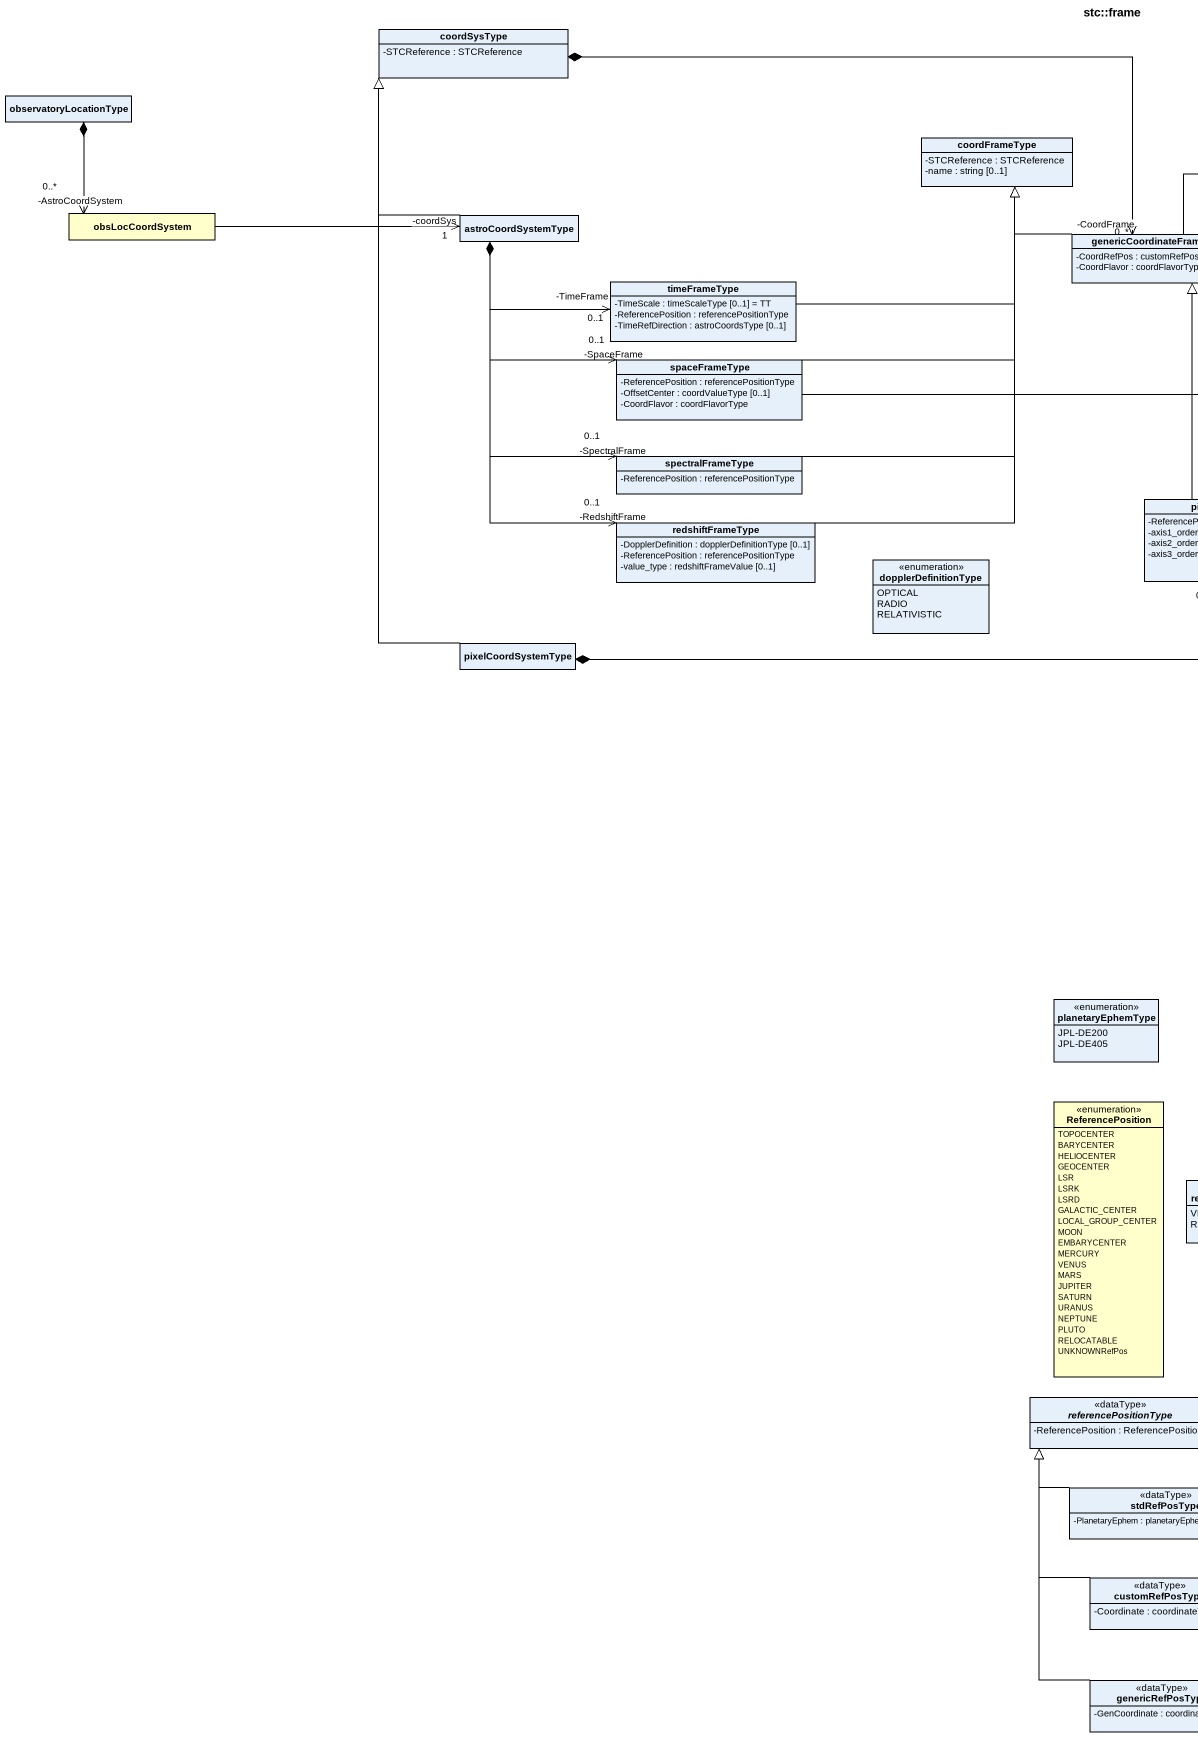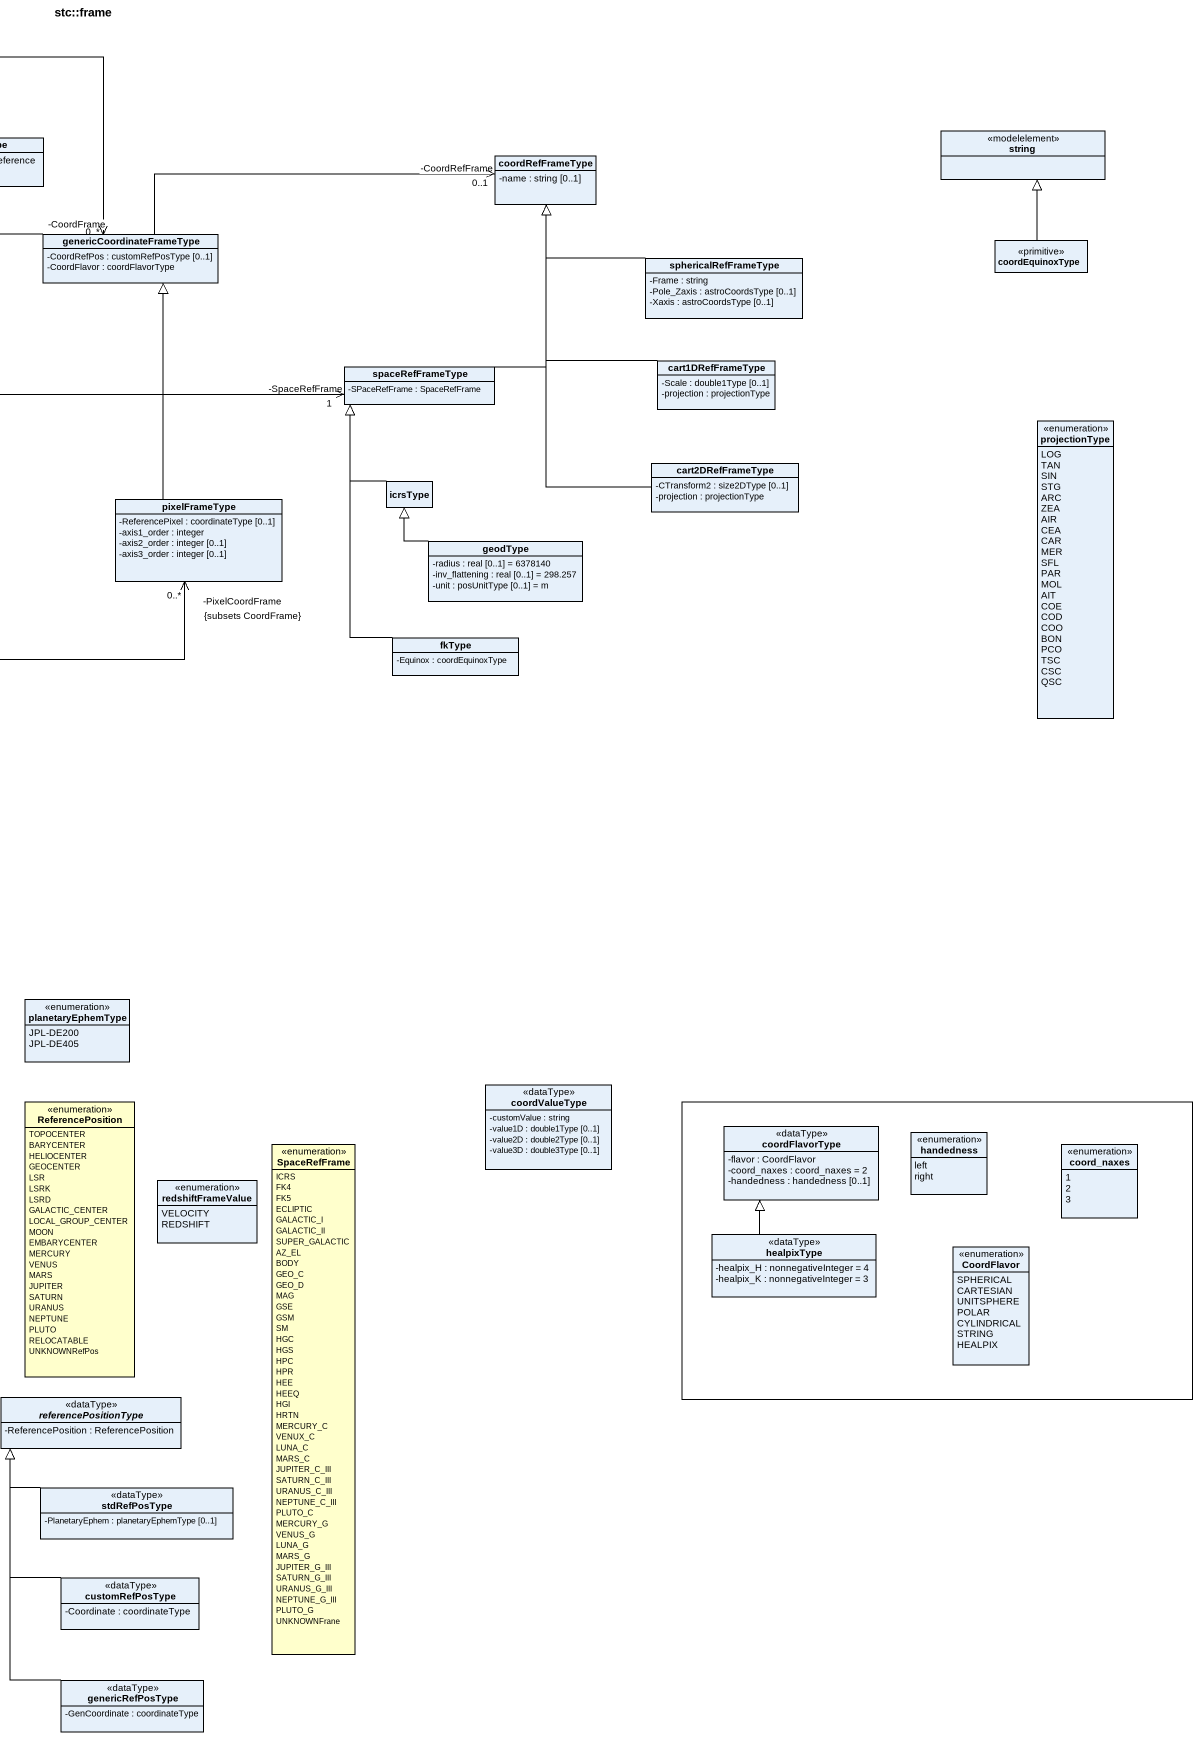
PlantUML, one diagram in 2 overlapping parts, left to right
@startuml
title stc::frame
hide circle
hide empty members
skinparam classAttributeIconSize 0
class coordSysType {
  -STCReference : STCReference
}
class observatoryLocationType
class coordFrameType {
  -STCReference : STCReference
  -name : string [0..1]
}
class string <<modelelement>>
class coordRefFrameType {
  -name : string [0..1]
}
class obsLocCoordSystem #FFFFCC
class astroCoordSystemType
class genericCoordinateFrameType {
  -CoordRefPos : customRefPosType [0..1]
  -CoordFlavor : coordFlavorType
}
class sphericalRefFrameType {
  -Frame : string
  -Pole_Zaxis : astroCoordsType [0..1]
  -Xaxis : astroCoordsType [0..1]
}
class coordEquinoxType <<primitive>>
class timeFrameType {
  -TimeScale : timeScaleType [0..1] = TT
  -ReferencePosition : referencePositionType
  -TimeRefDirection : astroCoordsType [0..1]
}
class spaceFrameType {
  -ReferencePosition : referencePositionType
  -OffsetCenter : coordValueType [0..1]
  -CoordFlavor : coordFlavorType
}
class spaceRefFrameType {
  -SPaceRefFrame : SpaceRefFrame
}
class cart1DRefFrameType {
  -Scale : double1Type [0..1]
  -projection : projectionType
}
enum projectionType {
  LOG
  TAN
  SIN
  STG
  ARC
  ZEA
  AIR
  CEA
  CAR
  MER
  SFL
  PAR
  MOL
  AIT
  COE
  COD
  COO
  BON
  PCO
  TSC
  CSC
  QSC
}
class spectralFrameType {
  -ReferencePosition : referencePositionType
}
class cart2DRefFrameType {
  -CTransform2 : size2DType [0..1]
  -projection : projectionType
}
class pixelFrameType {
  -ReferencePixel : coordinateType [0..1]
  -axis1_order : integer
  -axis2_order : integer [0..1]
  -axis3_order : integer [0..1]
}
class icrsType
class redshiftFrameType {
  -DopplerDefinition : dopplerDefinitionType [0..1]
  -ReferencePosition : referencePositionType
  -value_type : redshiftFrameValue [0..1]
}
class geodType {
  -radius : real [0..1] = 6378140
  -inv_flattening : real [0..1] = 298.257
  -unit : posUnitType [0..1] = m
}
enum dopplerDefinitionType {
  OPTICAL
  RADIO
  RELATIVISTIC
}
class pixelCoordSystemType
class fkType {
  -Equinox : coordEquinoxType
}
enum planetaryEphemType {
  JPL-DE200
  JPL-DE405
}
class coordValueType <<dataType>> {
  -customValue : string
  -value1D : double1Type [0..1]
  -value2D : double2Type [0..1]
  -value3D : double3Type [0..1]
}
enum ReferencePosition #FFFFCC {
  TOPOCENTER
  BARYCENTER
  HELIOCENTER
  GEOCENTER
  LSR
  LSRK
  LSRD
  GALACTIC_CENTER
  LOCAL_GROUP_CENTER
  MOON
  EMBARYCENTER
  MERCURY
  VENUS
  MARS
  JUPITER
  SATURN
  URANUS
  NEPTUNE
  PLUTO
  RELOCATABLE
  UNKNOWNRefPos
}
rectangle " " as rectangle1 {
  class coordFlavorType <<dataType>> {
    -flavor : CoordFlavor
    -coord_naxes : coord_naxes = 2
    -handedness : handedness [0..1]
  }
  enum handedness {
    left
    right
  }
  enum coord_naxes {
    1
    2
    3
  }
  class healpixType <<dataType>> {
    -healpix_H : nonnegativeInteger = 4
    -healpix_K : nonnegativeInteger = 3
  }
  enum CoordFlavor {
    SPHERICAL
    CARTESIAN
    UNITSPHERE
    POLAR
    CYLINDRICAL
    STRING
    HEALPIX
  }
}
enum SpaceRefFrame #FFFFCC {
  ICRS
  FK4
  FK5
  ECLIPTIC
  GALACTIC_I
  GALACTIC_II
  SUPER_GALACTIC
  AZ_EL
  BODY
  GEO_C
  GEO_D
  MAG
  GSE
  GSM
  SM
  HGC
  HGS
  HPC
  HPR
  HEE
  HEEQ
  HGI
  HRTN
  MERCURY_C
  VENUX_C
  LUNA_C
  MARS_C
  JUPITER_C_III
  SATURN_C_III
  URANUS_C_III
  NEPTUNE_C_III
  PLUTO_C
  MERCURY_G
  VENUS_G
  LUNA_G
  MARS_G
  JUPITER_G_III
  SATURN_G_III
  URANUS_G_III
  NEPTUNE_G_III
  PLUTO_G
  UNKNOWNFrane
}
enum redshiftFrameValue {
  VELOCITY
  REDSHIFT
}
abstract class referencePositionType <<dataType>> {
  -ReferencePosition : ReferencePosition
}
class stdRefPosType <<dataType>> {
  -PlanetaryEphem : planetaryEphemType [0..1]
}
class customRefPosType <<dataType>> {
  -Coordinate : coordinateType
}
class genericRefPosType <<dataType>> {
  -GenCoordinate : coordinateType
}
coordSysType *-right-> "-CoordFrame\n0..*" genericCoordinateFrameType
observatoryLocationType *--> "-AstroCoordSystem\n0..*" obsLocCoordSystem
obsLocCoordSystem -right-> "-coordSys\n1" astroCoordSystemType
astroCoordSystemType -up-|> coordSysType
astroCoordSystemType *-right-> "0..1\n-TimeFrame" timeFrameType
astroCoordSystemType *--> "0..1\n-SpaceFrame" spaceFrameType
astroCoordSystemType *--> "0..1\n-SpectralFrame" spectralFrameType
astroCoordSystemType *--> "0..1\n-RedshiftFrame" redshiftFrameType
genericCoordinateFrameType -left-|> coordFrameType
genericCoordinateFrameType -right-> "-CoordRefFrame\n0..1" coordRefFrameType
sphericalRefFrameType -up-|> coordRefFrameType
coordEquinoxType -up-|> string
timeFrameType -right-|> coordFrameType
spaceFrameType -up-|> coordFrameType
spaceFrameType -right-> "-SpaceRefFrame\n1" spaceRefFrameType
spaceRefFrameType -up-|> coordRefFrameType
cart1DRefFrameType -up-|> coordRefFrameType
spectralFrameType -up-|> coordFrameType
cart2DRefFrameType -up-|> coordRefFrameType
pixelFrameType -up-|> genericCoordinateFrameType
icrsType -up-|> spaceRefFrameType
redshiftFrameType -up-|> coordFrameType
geodType -up-|> icrsType
pixelCoordSystemType -up-|> coordSysType
pixelCoordSystemType *-right-> "-PixelCoordFrame\n0..*\n{subsets CoordFrame}" pixelFrameType
fkType -up-|> spaceRefFrameType
healpixType -up-|> coordFlavorType
stdRefPosType -up-|> referencePositionType
customRefPosType -up-|> referencePositionType
genericRefPosType -up-|> referencePositionType
@enduml
